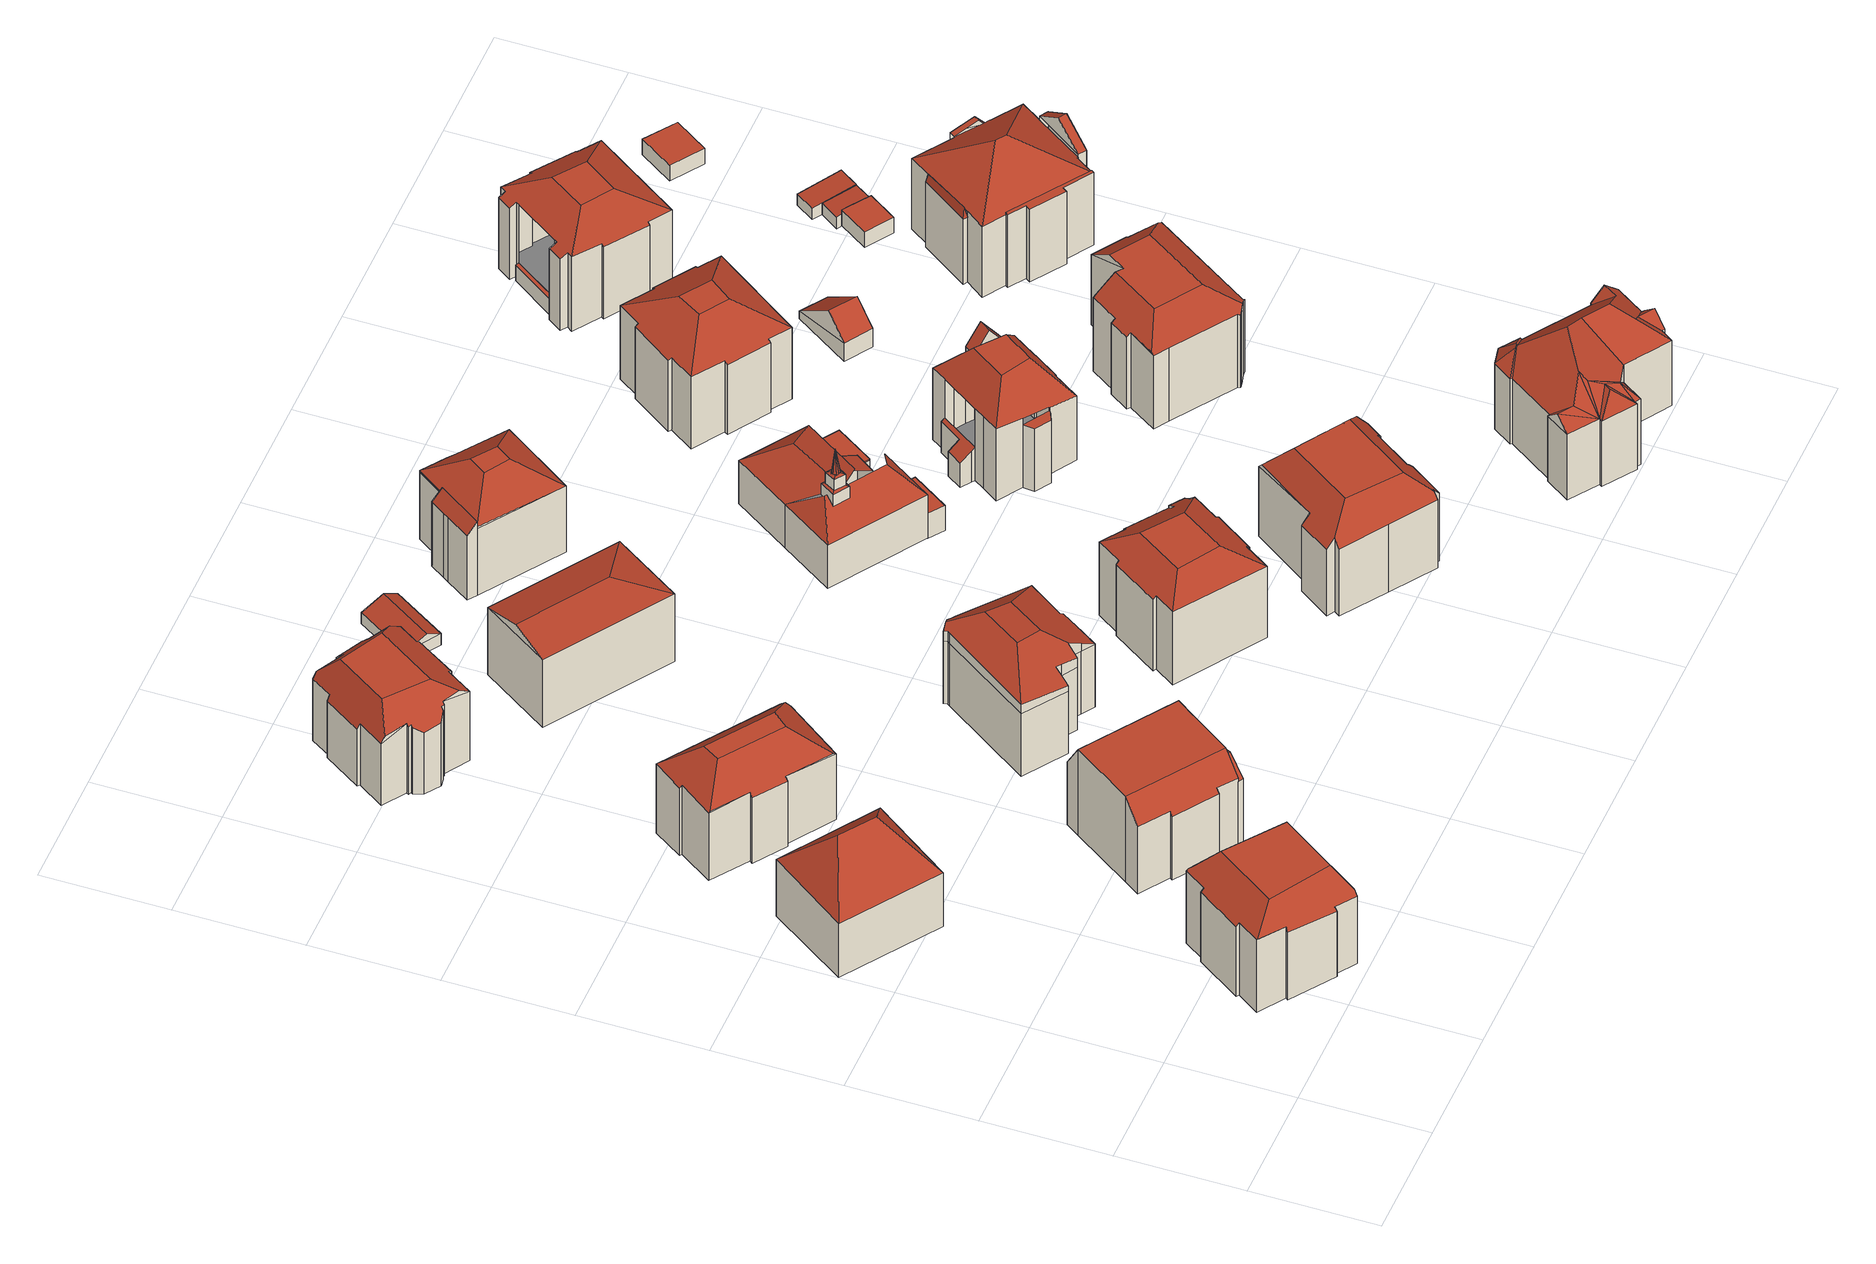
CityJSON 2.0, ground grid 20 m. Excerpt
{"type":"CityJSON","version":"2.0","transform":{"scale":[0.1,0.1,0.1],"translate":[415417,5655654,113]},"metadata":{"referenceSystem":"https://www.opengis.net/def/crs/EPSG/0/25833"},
"CityObjects":{
"building1":{"type":"Building","attributes":{"Dachtyp_tdc":"tdcFreeFormRoof","Gemeindeschluessel":14612000,"Dachneigung":0.185,"QualitaetDacherkennung":48,"Geometrietyp2DReferenz":"3000","measuredHeight":17.49,"function":"31001_9998","roofType":"5000"},"geometry":[{"type":"Solid","lod":"2","boundaries":[[[[0,1,2,3]],[[1,4,5,2]],[[4,6,7,5]],[[6,8,9,7]],[[8,10,11,9]],[[10,12,13,11]],[[12,14,15,13]],[[14,16,17,15]],[[16,18,19,17]],[[18,20,21,19]],[[20,22,23,21]],[[22,24,25,23]],[[24,26,27,25]],[[26,28,29,27]],[[28,30,31,29]],[[30,32,33,31]],[[32,34,35,33]],[[34,0,3,35]],[[20,36,37,38,39,24,22]],[[40,41,34,32,30,28,26,39,38]],[[42,43,10,8,6,4,1,0,41,40]],[[18,16,14,12,43,42,37,36]],[[38,37,42,40]],[[12,10,43]],[[20,18,36]],[[26,24,39]],[[0,34,41]],[[3,2,5,7,9,11,13,15,17,19,21,23,25,27,29,31,33,35]]]],"semantics":{"surfaces":[{"type":"WallSurface"},{"type":"RoofSurface"},{"type":"GroundSurface"}],"values":[[0,0,0,0,0,0,0,0,0,0,0,0,0,0,0,0,0,0,1,1,1,1,1,0,0,0,0,2]]}}]},
"building2":{"type":"Building","attributes":{"Dachtyp_tdc":"tdcHipRoof","Gemeindeschluessel":14612000,"Dachneigung":44.62,"QualitaetDacherkennung":79,"Geometrietyp2DReferenz":"3000","measuredHeight":18.09,"function":"31001_9998","roofType":"3200"},"geometry":[{"type":"Solid","lod":"2","boundaries":[[[[44,45,46,47]],[[45,48,49,46]],[[48,50,51,49]],[[50,44,47,51]],[[48,45,52]],[[44,50,53]],[[45,44,53,52]],[[50,48,52,53]],[[47,46,49,51]]]],"semantics":{"surfaces":[{"type":"WallSurface"},{"type":"RoofSurface"},{"type":"GroundSurface"}],"values":[[0,0,0,0,1,1,1,1,2]]}}]},
"building3":{"type":"Building","attributes":{"Dachtyp_tdc":"tdcFreeFormRoof","Gemeindeschluessel":14612000,"Dachneigung":44.41,"QualitaetDacherkennung":48,"Geometrietyp2DReferenz":"3000","measuredHeight":17.54,"function":"31001_9998","roofType":"5000"},"geometry":[{"type":"Solid","lod":"2","boundaries":[[[[54,55,56,57]],[[55,58,59,56]],[[58,60,61,59]],[[60,62,63,61]],[[62,64,65,63]],[[64,66,67,65]],[[66,68,69,67]],[[68,70,71,69]],[[70,72,73,71]],[[72,74,75,73]],[[74,54,57,75]],[[76,77,62,60,78]],[[64,77,76,79,80,66]],[[81,82,74,72,70,68,80,79]],[[81,78,60,58,55,54,82]],[[79,76,78,81]],[[64,62,77]],[[54,74,82]],[[68,66,80]],[[57,56,59,61,63,65,67,69,71,73,75]]]],"semantics":{"surfaces":[{"type":"WallSurface"},{"type":"RoofSurface"},{"type":"GroundSurface"}],"values":[[0,0,0,0,0,0,0,0,0,0,0,1,1,1,1,1,0,0,0,2]]}}]},
"building4":{"type":"Building","attributes":{"Gemeindeschluessel":14612000,"Geometrietyp2DReferenz":"3000","function":"31001_9998","roofType":"9999"},"children":["building4-1","building4-2"]},
"building4-1":{"type":"BuildingPart","attributes":{"Dachtyp_tdc":"tdcGableRoof","Dachneigung":12.81,"QualitaetDacherkennung":11,"Geometrietyp2DReferenz":"3000","measuredHeight":14.82,"roofType":"3100"},"parents":["building4"],"geometry":[{"type":"MultiSurface","lod":"2","boundaries":[[[83,84,85,86]],[[84,87,88,85]],[[89,83,86,90]],[[91,92,93,94]],[[87,84,93,92,95]],[[83,94,93,84]],[[89,91,94,83]],[[86,85,88,96,90]]],"semantics":{"surfaces":[{"type":"WallSurface"},{"type":"RoofSurface"},{"type":"GroundSurface"}],"values":[0,0,0,1,1,0,0,2]}}]},
"building4-2":{"type":"BuildingPart","attributes":{"Dachtyp_tdc":"tdcCutGableRoof","Dachneigung":0.105,"QualitaetDacherkennung":59,"Geometrietyp2DReferenz":"3000","measuredHeight":16.57,"roofType":"9999"},"parents":["building4"],"geometry":[{"type":"MultiSurface","lod":"2","boundaries":[[[97,98,99,88,87]],[[98,100,101,99]],[[100,102,103,101]],[[102,104,105,103]],[[104,106,107,105]],[[106,108,109,107]],[[108,110,111,109]],[[110,112,113,111]],[[112,114,115,113]],[[114,116,117,115]],[[116,118,119,117]],[[118,120,121,119]],[[120,122,123,121]],[[122,124,125,123]],[[124,126,91,89,90,125]],[[124,122,120,118,116,114,112,110]],[[108,106,104,102,100,98,97,127]],[[110,108,127,126,124]],[[88,99,101,103,105,107,109,111,113,115,117,119,121,123,125,90,96]]],"semantics":{"surfaces":[{"type":"WallSurface"},{"type":"RoofSurface"},{"type":"GroundSurface"}],"values":[0,0,0,0,0,0,0,0,0,0,0,0,0,0,0,1,1,1,2]}}]},
"building5":{"type":"Building","attributes":{"Dachtyp_tdc":"tdcFreeFormRoof","Gemeindeschluessel":14612000,"Dachneigung":34.34,"QualitaetDacherkennung":38,"Geometrietyp2DReferenz":"3000","measuredHeight":16.63,"function":"31001_9998","roofType":"5000"},"geometry":[{"type":"Solid","lod":"2","boundaries":[[[[128,129,130,131]],[[129,132,133,130]],[[132,134,135,133]],[[134,136,137,135]],[[136,138,139,137]],[[140,141,142,143,144,145,146,147,148,149]],[[150,151,152,153,141,140,154,155]],[[156,157,158,159,155,154,160,161,162,163]],[[129,128,164,165,166,161,160,149,148,167,138,136,134,132]],[[160,154,140,149]],[[153,142,141]],[[159,150,155]],[[147,167,148]],[[166,162,161]],[[139,168,169,170,171,172,173,174,175,176,177,178,179,180,181,182,183,184,185,186,187,131,130,133,135,137]],[[138,167,168,139]],[[167,147,169,168]],[[147,146,170,169]],[[146,145,171,170]],[[145,144,172,171]],[[144,143,173,172]],[[151,150,178,177]],[[150,159,179,178]],[[159,158,180,179]],[[158,157,181,180]],[[157,156,182,181]],[[156,163,183,182]],[[163,162,184,183]],[[162,166,185,184]],[[166,165,186,185]],[[165,164,187,186]],[[164,128,131,187]],[[143,142,174,173]],[[142,153,175,174]],[[153,152,176,175]],[[152,151,177,176]]]],"semantics":{"surfaces":[{"type":"WallSurface"},{"type":"RoofSurface"},{"type":"GroundSurface"}],"values":[[0,0,0,0,0,1,1,1,1,1,0,0,0,0,2,0,0,0,0,0,0,0,0,0,0,0,0,0,0,0,0,0,0,0,0,0]]}}]},
"building6":{"type":"Building","attributes":{"Dachtyp_tdc":"tdcFreeFormRoof","Gemeindeschluessel":14612000,"Dachneigung":32.14,"QualitaetDacherkennung":32,"Geometrietyp2DReferenz":"3000","measuredHeight":16.81,"function":"31001_9998","roofType":"5000"},"geometry":[{"type":"Solid","lod":"2","boundaries":[[[[188,189,190,191]],[[189,192,193,190]],[[192,194,195,193]],[[194,196,197,195]],[[196,198,199,197]],[[198,200,201,199]],[[200,202,203,201]],[[202,204,205,203]],[[204,206,207,205]],[[206,208,209,207]],[[208,210,211,209]],[[210,212,213,211]],[[212,214,215,213]],[[214,216,217,215]],[[216,218,219,217]],[[218,220,221,219]],[[220,222,223,221]],[[222,224,225,223]],[[224,226,227,225]],[[226,188,191,227]],[[228,229,230,231,232,233,234,226,235]],[[231,230,236,237,238,239,240,241,242,243]],[[244,245,246,247,248,237,236,249]],[[228,250,251,252,253,244,249,229]],[[230,229,249,236]],[[214,245,244,253,216]],[[216,253,252,218]],[[218,252,251,220]],[[220,251,250,222]],[[222,250,228,235,224]],[[204,238,237,206]],[[206,237,248,208]],[[208,248,247,210]],[[210,247,246,212]],[[212,246,245,214]],[[192,232,231,243,194]],[[194,243,242,196]],[[196,242,241,198]],[[198,241,240,200]],[[200,240,239,202]],[[202,239,238,204]],[[224,235,226]],[[188,234,233,189]],[[226,234,188]],[[189,233,232,192]],[[191,190,193,195,197,199,201,203,205,207,209,211,213,215,217,219,221,223,225,227]]]],"semantics":{"surfaces":[{"type":"WallSurface"},{"type":"RoofSurface"},{"type":"GroundSurface"}],"values":[[0,0,0,0,0,0,0,0,0,0,0,0,0,0,0,0,0,0,0,0,1,1,1,1,1,0,0,0,0,0,0,0,0,0,0,0,0,0,0,0,0,0,0,0,0,2]]}}]},
"building7":{"type":"Building","attributes":{"Dachtyp_tdc":"tdcFreeFormRoof","Gemeindeschluessel":14612000,"Dachneigung":14.7,"QualitaetDacherkennung":10,"Geometrietyp2DReferenz":"3000","measuredHeight":14.79,"function":"31001_9998","roofType":"5000"},"geometry":[{"type":"Solid","lod":"2","boundaries":[[[[254,255,256,257]],[[255,258,259,256]],[[258,260,261,259]],[[260,254,257,261]],[[262,260,258]],[[263,262,258,255]],[[263,255,254]],[[262,263,254,260]],[[257,256,259,261]]]],"semantics":{"surfaces":[{"type":"WallSurface"},{"type":"RoofSurface"},{"type":"GroundSurface"}],"values":[[0,0,0,0,1,1,0,1,2]]}}]},
"building8":{"type":"Building","attributes":{"Dachtyp_tdc":"tdcGableRoof","Gemeindeschluessel":14612000,"Dachneigung":21.9,"QualitaetDacherkennung":14,"Geometrietyp2DReferenz":"3000","measuredHeight":3.6,"function":"31001_9998","roofType":"3100"},"geometry":[{"type":"Solid","lod":"2","boundaries":[[[[264,265,266,267]],[[265,268,269,266]],[[268,270,271,269]],[[270,264,267,271]],[[268,265,272]],[[264,270,273]],[[265,264,273,272]],[[270,268,272,273]],[[267,266,269,271]]]],"semantics":{"surfaces":[{"type":"WallSurface"},{"type":"RoofSurface"},{"type":"GroundSurface"}],"values":[[0,0,0,0,0,0,1,1,2]]}}]},
"building9":{"type":"Building","attributes":{"Dachtyp_tdc":"tdcCutTentRoof","Gemeindeschluessel":14612000,"Dachneigung":32.4,"QualitaetDacherkennung":61,"Geometrietyp2DReferenz":"3000","measuredHeight":16.69,"function":"31001_9998","roofType":"9999"},"geometry":[{"type":"Solid","lod":"2","boundaries":[[[[274,275,276,277]],[[275,278,279,276]],[[278,280,281,279]],[[280,282,283,281]],[[282,284,285,283]],[[284,286,287,285]],[[286,288,289,287]],[[288,290,291,289]],[[290,292,293,291]],[[292,294,295,293]],[[294,296,297,295]],[[296,298,299,297]],[[298,300,301,299]],[[300,302,303,301]],[[302,304,305,303]],[[304,306,307,305]],[[306,308,309,307]],[[308,310,311,309]],[[310,312,313,311]],[[312,274,277,313]],[[296,294,292,290,288,286,314,315]],[[298,296,315,316]],[[308,306,304,302,300,298,316,317]],[[286,284,282,280,278,275,274,312,310,308,317,314]],[[317,316,315,314]],[[277,276,279,281,283,285,287,289,291,293,295,297,299,301,303,305,307,309,311,313]]]],"semantics":{"surfaces":[{"type":"WallSurface"},{"type":"RoofSurface"},{"type":"GroundSurface"}],"values":[[0,0,0,0,0,0,0,0,0,0,0,0,0,0,0,0,0,0,0,0,1,1,1,1,1,2]]}}]},
"building10":{"type":"Building","attributes":{"Gemeindeschluessel":14612000,"Geometrietyp2DReferenz":"3000","function":"31001_9998","roofType":"9999"},"children":["building10-1","building10-2"]},
"building10-1":{"type":"BuildingPart","attributes":{"Dachtyp_tdc":"tdcPolyFlatRoof","Dachneigung":47.57,"QualitaetDacherkennung":26,"Geometrietyp2DReferenz":"3000","measuredHeight":14.2,"roofType":"2100"},"parents":["building10"],"geometry":[{"type":"MultiSurface","lod":"2","boundaries":[[[318,319,320,321,322,323]],[[318,324,325,326,327,319]],[[322,328,329,330,331,323]],[[327,326,329,328,332,333]],[[326,325,330,329]],[[325,324,331,330]],[[324,318,323,331]]],"semantics":{"surfaces":[{"type":"WallSurface"},{"type":"RoofSurface"},{"type":"GroundSurface"}],"values":[0,1,2,0,0,0,0]}}]},
"building10-2":{"type":"BuildingPart","attributes":{"Dachtyp_tdc":"tdcCutTentRoof","Dachneigung":33.46,"QualitaetDacherkennung":56,"Geometrietyp2DReferenz":"3000","measuredHeight":16.58,"roofType":"9999"},"parents":["building10"],"geometry":[{"type":"MultiSurface","lod":"2","boundaries":[[[334,332,328,335]],[[321,336,337,322]],[[336,338,339,337]],[[338,340,341,339]],[[340,342,343,341]],[[342,334,335,343]],[[334,342,344,345]],[[333,334,345,346]],[[347,320,333,346,348]],[[342,349,350,347,348,344]],[[348,346,345,344]],[[336,347,350,338]],[[338,350,349,340]],[[340,349,342]],[[321,320,347,336]],[[334,333,332]],[[335,328,322,337,339,341,343]]],"semantics":{"surfaces":[{"type":"WallSurface"},{"type":"RoofSurface"},{"type":"GroundSurface"}],"values":[0,0,0,0,0,0,1,1,1,1,1,0,0,0,0,0,2]}}]},
"building11":{"type":"Building","attributes":{"Dachtyp_tdc":"tdcFreeFormRoof","Gemeindeschluessel":14612000,"Dachneigung":0.982,"QualitaetDacherkennung":55,"Geometrietyp2DReferenz":"3000","measuredHeight":17.86,"function":"31001_9998","roofType":"5000"},"geometry":[{"type":"Solid","lod":"2","boundaries":[[[[351,352,353,354]],[[352,355,356,353]],[[355,357,358,356]],[[357,359,360,358]],[[359,361,362,360]],[[361,363,364,362]],[[363,365,366,364]],[[365,367,368,366]],[[367,369,370,368]],[[369,371,372,370]],[[371,373,374,372]],[[373,375,376,374]],[[375,377,378,376]],[[377,379,380,378]],[[379,381,382,380]],[[381,383,384,382]],[[383,385,386,384]],[[385,387,388,386]],[[387,389,390,388]],[[389,351,354,390]],[[391,392,393,357,355,352,351]],[[394,365,363,361,359,393,392,395]],[[373,371,369,367,394,395,396,397,383,381,379,377,375]],[[391,351,389,387,385,397,396]],[[396,395,392,391]],[[367,365,394]],[[385,383,397]],[[359,357,393]],[[354,353,356,358,360,362,364,366,368,370,372,374,376,378,380,382,384,386,388,390]]]],"semantics":{"surfaces":[{"type":"WallSurface"},{"type":"RoofSurface"},{"type":"GroundSurface"}],"values":[[0,0,0,0,0,0,0,0,0,0,0,0,0,0,0,0,0,0,0,0,1,1,1,1,1,0,0,0,2]]}}]},
"building12":{"type":"Building","attributes":{"name":"Zionskirche","Gemeindeschluessel":14612000,"QualitaetDacherkennung":100,"Geometrietyp2DReferenz":"3000","function":"31001_3041","roofType":"9999"},"children":["building12-1","building12-2","building12-3","building12-4","building12-5","building12-6","building12-7","building12-8"]},
"building12-1":{"type":"BuildingPart","attributes":{"Dachtyp_tdc":"tdcLeanToRoof","Dachneigung":0,"QualitaetDacherkennung":100,"Geometrietyp2DReferenz":"3000","measuredHeight":4.48,"roofType":"2100"},"parents":["building12"],"geometry":[{"type":"MultiSurface","lod":"2","boundaries":[[[398,399,400,401]],[[399,402,403,400]],[[402,399,398,404,405]],[[406,401,400,403]]],"semantics":{"surfaces":[{"type":"WallSurface"},{"type":"RoofSurface"},{"type":"GroundSurface"}],"values":[0,0,1,2]}}]},
"building12-2":{"type":"BuildingPart","attributes":{"Dachtyp_tdc":"tdcPyramidRoof","Dachneigung":29.82,"QualitaetDacherkennung":100,"Geometrietyp2DReferenz":"3000","measuredHeight":2.53,"roofType":"3500"},"parents":["building12"],"geometry":[{"type":"Solid","lod":"2","boundaries":[[[[407,408,409,410]],[[408,411,412,409]],[[411,413,414,412]],[[413,407,410,414]],[[408,407,415]],[[411,408,415]],[[413,411,415]],[[407,413,415]],[[410,409,412,414]]]],"semantics":{"surfaces":[{"type":"WallSurface"},{"type":"RoofSurface"},{"type":"GroundSurface"}],"values":[[0,0,0,0,1,1,1,1,2]]}}]},
"building12-3":{"type":"BuildingPart","attributes":{"Dachtyp_tdc":"tdcTentRoof","Dachneigung":82.75,"QualitaetDacherkennung":100,"Geometrietyp2DReferenz":"3000","measuredHeight":6.51,"roofType":"4000"},"parents":["building12"],"geometry":[{"type":"Solid","lod":"2","boundaries":[[[[416,417,418,419]],[[417,420,421,418]],[[420,422,423,421]],[[422,424,425,423]],[[424,426,427,425]],[[426,428,429,427]],[[428,430,431,429]],[[430,416,419,431]],[[417,416,432]],[[420,417,432]],[[422,420,432]],[[424,422,432]],[[426,424,432]],[[428,426,432]],[[430,428,432]],[[416,430,432]],[[419,418,421,423,425,427,429,431]]]],"semantics":{"surfaces":[{"type":"WallSurface"},{"type":"RoofSurface"},{"type":"GroundSurface"}],"values":[[0,0,0,0,0,0,0,0,1,1,1,1,1,1,1,1,2]]}}]},
"building12-4":{"type":"BuildingPart","attributes":{"Dachtyp_tdc":"tdcHipAndGableRoof","Dachneigung":32.42,"QualitaetDacherkennung":100,"Geometrietyp2DReferenz":"3000","measuredHeight":12.1,"roofType":"5000"},"parents":["building12"],"geometry":[{"type":"MultiSurface","lod":"2","boundaries":[[[433,434,435,436]],[[434,437,398,401,435]],[[437,434,438]],[[434,433,439,438]],[[440,437,438,439]],[[436,435,401,406,441]]],"semantics":{"surfaces":[{"type":"WallSurface"},{"type":"RoofSurface"},{"type":"GroundSurface"}],"values":[0,0,1,1,1,2]}}]},
"building12-5":{"type":"BuildingPart","attributes":{"Dachtyp_tdc":"tdcPyramidRoof","Dachneigung":22.75,"QualitaetDacherkennung":100,"Geometrietyp2DReferenz":"3000","measuredHeight":2.79,"roofType":"3500"},"parents":["building12"],"geometry":[{"type":"Solid","lod":"2","boundaries":[[[[442,443,444,445]],[[443,446,447,444]],[[446,448,449,447]],[[448,442,445,449]],[[443,442,450]],[[446,443,450]],[[448,446,450]],[[442,448,450]],[[445,444,447,449]]]],"semantics":{"surfaces":[{"type":"WallSurface"},{"type":"RoofSurface"},{"type":"GroundSurface"}],"values":[[0,0,0,0,1,1,1,1,2]]}}]},
"building12-6":{"type":"BuildingPart","attributes":{"Dachtyp_tdc":"tdcHipRoof","Dachneigung":37.04,"QualitaetDacherkennung":100,"Geometrietyp2DReferenz":"3000","measuredHeight":12.14,"roofType":"3200"},"parents":["building12"],"geometry":[{"type":"MultiSurface","lod":"2","boundaries":[[[451,452,453,454,455]],[[452,433,436,453]],[[451,456,457]],[[433,452,458]],[[452,451,457,439,458]],[[436,459,460,454,453]]],"semantics":{"surfaces":[{"type":"WallSurface"},{"type":"RoofSurface"},{"type":"GroundSurface"}],"values":[0,0,1,1,1,2]}}]},
"building12-7":{"type":"BuildingPart","attributes":{"Dachtyp_tdc":"tdcLeanToRoof","Dachneigung":0,"QualitaetDacherkennung":100,"Geometrietyp2DReferenz":"3000","measuredHeight":4.74,"roofType":"2100"},"parents":["building12"],"geometry":[{"type":"MultiSurface","lod":"2","boundaries":[[[461,455,454,462,463]],[[464,465,466,467,460]],[[465,461,463,466]],[[465,464,455,461]],[[463,462,467,466]]],"semantics":{"surfaces":[{"type":"WallSurface"},{"type":"RoofSurface"},{"type":"GroundSurface"}],"values":[0,0,0,1,2]}}]},
"building12-8":{"type":"BuildingPart","attributes":{"Dachtyp_tdc":"tdcGableRoof","Dachneigung":26.57,"QualitaetDacherkennung":100,"Geometrietyp2DReferenz":"3000","measuredHeight":7.96,"roofType":"3100"},"parents":["building12"],"geometry":[{"type":"MultiSurface","lod":"2","boundaries":[[[468,469,470,471,405]],[[468,472,473]],[[469,468,473,474]],[[471,470,441,406]]],"semantics":{"surfaces":[{"type":"WallSurface"},{"type":"RoofSurface"},{"type":"GroundSurface"}],"values":[0,0,1,2]}}]},
"building13":{"type":"Building","attributes":{"name":"Zionskirche","Dachtyp_tdc":"tdcPolyFlatRoof","Gemeindeschluessel":14612000,"Dachneigung":0,"QualitaetDacherkennung":66,"Geometrietyp2DReferenz":"3000","measuredHeight":4.24,"function":"31001_3041","roofType":"1000"},"geometry":[{"type":"Solid","lod":"2","boundaries":[[[[475,476,477,406]],[[476,478,479,477]],[[478,480,481,479]],[[480,482,403,481]],[[482,483,484,403]],[[483,475,406,484]],[[483,482,480,478,476,475]],[[406,477,479,481,403,484]]]],"semantics":{"surfaces":[{"type":"WallSurface"},{"type":"RoofSurface"},{"type":"GroundSurface"}],"values":[[0,0,0,0,0,0,1,2]]}}]},
"building14":{"type":"Building","attributes":{"Gemeindeschluessel":14612000,"Geometrietyp2DReferenz":"3000","function":"31001_9998","roofType":"9999"},"children":["building14-1","building14-2","building14-3","building14-4"]},
"building14-1":{"type":"BuildingPart","attributes":{"Dachtyp_tdc":"tdcCutTentRoof","Dachneigung":53.47,"QualitaetDacherkennung":52,"Geometrietyp2DReferenz":"3000","measuredHeight":18.45,"roofType":"9999"},"parents":["building14"],"geometry":[{"type":"MultiSurface","lod":"2","boundaries":[[[485,486,487,488,489]],[[486,490,491,487]],[[490,492,493,491]],[[492,494,493]],[[495,496,497]],[[495,498,499,496]],[[498,500,501,499]],[[500,502,503,501]],[[502,504,505,503]],[[504,506,507,508,509,505]],[[510,511,512,513,514,515,516,517]],[[486,485,518,519,510,517,520]],[[517,516,521,520]],[[488,487,491,493,496,499,501,503,505,509,522,523,524,525,526,527,528,529]],[[515,522,530]],[[515,514,523,522]],[[514,513,524,523]],[[513,512,525,524]],[[512,511,526,525]],[[511,510,527,526]],[[510,519,528,527]],[[519,518,531,529,528]],[[498,495,492,490,486,520,521]],[[515,532,533,506,504,502,500,498,521,516]]],"semantics":{"surfaces":[{"type":"WallSurface"},{"type":"RoofSurface"},{"type":"GroundSurface"}],"values":[0,0,0,0,0,0,0,0,0,0,1,1,1,2,0,0,0,0,0,0,0,0,1,1]}}]},
"building14-2":{"type":"BuildingPart","attributes":{"Dachtyp_tdc":"tdcPolyFlatRoof","Dachneigung":0,"QualitaetDacherkennung":36,"Geometrietyp2DReferenz":"3000","measuredHeight":12.06,"roofType":"1000"},"parents":["building14"],"geometry":[{"type":"MultiSurface","lod":"2","boundaries":[[[534,489,488,535]],[[531,536,528,529]],[[536,537,538,528]],[[537,534,535,538]],[[537,536,531,489,534]],[[535,488,529,528,538]]],"semantics":{"surfaces":[{"type":"WallSurface"},{"type":"RoofSurface"},{"type":"GroundSurface"}],"values":[0,0,0,0,1,2]}}]},
"building14-3":{"type":"BuildingPart","attributes":{"Dachtyp_tdc":"tdcGableRoof","Dachneigung":54.74,"QualitaetDacherkennung":29,"Geometrietyp2DReferenz":"3000","measuredHeight":15.84,"roofType":"3100"},"parents":["building14"],"geometry":[{"type":"MultiSurface","lod":"2","boundaries":[[[539,540,541,542]],[[540,543,544,541]],[[543,545,546,544]],[[545,530,522,546]],[[508,539,542,509]],[[507,533,547,548,549]],[[547,532,530,545,543,550,548]],[[539,549,548,550,540]],[[540,550,543]],[[508,507,549,539]],[[542,541,544,546,522,509]]],"semantics":{"surfaces":[{"type":"WallSurface"},{"type":"RoofSurface"},{"type":"GroundSurface"}],"values":[0,0,0,0,0,1,1,0,0,0,2]}}]},
"building14-4":{"type":"BuildingPart","attributes":{"Dachtyp_tdc":"tdcPolyFlatRoof","Dachneigung":31.39,"QualitaetDacherkennung":26,"Geometrietyp2DReferenz":"3000","measuredHeight":6.29,"roofType":"2100"},"parents":["building14"],"geometry":[{"type":"MultiSurface","lod":"2","boundaries":[[[494,551,552,493]],[[551,553,554,552]],[[553,555,556,554]],[[555,557,558,556]],[[557,559,560,558]],[[559,497,496,560]],[[497,559,557,555,553,551,494]],[[493,552,554,556,558,560,496]]],"semantics":{"surfaces":[{"type":"WallSurface"},{"type":"RoofSurface"},{"type":"GroundSurface"}],"values":[0,0,0,0,0,0,1,2]}}]},
"building15":{"type":"Building","attributes":{"Dachtyp_tdc":"tdcCutTentRoof","Gemeindeschluessel":14612000,"Dachneigung":29.8,"QualitaetDacherkennung":51,"Geometrietyp2DReferenz":"3000","measuredHeight":17.51,"function":"31001_9998","roofType":"9999"},"geometry":[{"type":"Solid","lod":"2","boundaries":[[[[561,562,563,564]],[[562,565,566,563]],[[565,567,568,566]],[[567,569,570,568]],[[569,571,572,570]],[[571,573,574,572]],[[573,575,576,574]],[[575,577,578,576]],[[577,579,580,578]],[[579,581,582,580]],[[581,583,584,582]],[[583,585,586,584]],[[585,587,588,586]],[[587,589,590,588]],[[589,591,592,590]],[[591,561,564,592]],[[575,573,571,569,567,565,593,594]],[[577,575,594,595]],[[587,585,583,581,579,577,595,596]],[[565,562,561,591,589,587,596,593]],[[596,595,594,593]],[[564,563,566,568,570,572,574,576,578,580,582,584,586,588,590,592]]]],"semantics":{"surfaces":[{"type":"WallSurface"},{"type":"RoofSurface"},{"type":"GroundSurface"}],"values":[[0,0,0,0,0,0,0,0,0,0,0,0,0,0,0,0,1,1,1,1,1,2]]}}]},
"building16":{"type":"Building","attributes":{"Dachtyp_tdc":"tdcFreeFormRoof","Gemeindeschluessel":14612000,"Dachneigung":42.54,"QualitaetDacherkennung":14,"Geometrietyp2DReferenz":"3000","measuredHeight":19.77,"function":"31001_9998","roofType":"5000"},"geometry":[{"type":"Solid","lod":"2","boundaries":[[[[597,598,599,600,601]],[[602,597,601,603]],[[604,602,603,605]],[[604,605,606]],[[597,602,604,606,607]],[[608,609,598,597,607,610]],[[608,610,611]],[[609,608,611,612]],[[613,614,599,598,609,612,615]],[[616,613,615,617]],[[616,617,618]],[[619,620,613,616,618,621]],[[619,621,622]],[[620,619,622,623]],[[624,625,614,613,620,623,626]],[[627,624,626,628]],[[627,628,629]],[[630,631,632,633,634,635,636,637,638,639,640,641,642,643,644,645,646,647,648,649,650,651,652,653,654]],[[629,628,631,630]],[[628,626,632,631]],[[626,623,633,632]],[[623,622,634,633]],[[622,621,635,634]],[[621,618,636,635]],[[618,617,637,636]],[[617,615,638,637]],[[615,612,639,638]],[[612,611,640,639]],[[611,610,641,640]],[[610,607,642,641]],[[607,606,643,642]],[[606,605,644,643]],[[605,603,645,644]],[[603,601,646,645]],[[601,600,647,646]],[[600,655,648,647]],[[655,656,649,648]],[[656,657,650,649]],[[657,658,651,650]],[[658,659,652,651]],[[659,660,653,652]],[[660,661,654,653]],[[661,629,630,654]],[[662,663,661,660]],[[662,660,659]],[[663,662,659,658]],[[625,661,664]],[[624,661,625]],[[627,661,624]],[[661,627,629]],[[665,658,657]],[[665,663,658]],[[664,663,665]],[[663,664,661]],[[665,657,656]],[[664,665,656,655]],[[599,614,625,664,655,600]]]],"semantics":{"surfaces":[{"type":"RoofSurface"},{"type":"WallSurface"},{"type":"GroundSurface"}],"values":[[0,0,0,1,0,0,1,0,0,0,0,0,0,0,0,0,1,2,1,1,1,1,1,1,1,1,1,1,1,1,1,1,1,1,1,1,1,1,1,1,1,1,1,0,0,0,0,0,0,0,0,0,0,0,0,0,0]]}}]},
"building17":{"type":"Building","attributes":{"Dachtyp_tdc":"tdcFreeFormRoof","Gemeindeschluessel":14612000,"Dachneigung":1,"QualitaetDacherkennung":44,"Geometrietyp2DReferenz":"3000","measuredHeight":17.06,"function":"31001_9998","roofType":"5000"},"geometry":[{"type":"Solid","lod":"2","boundaries":[[[[666,667,668,669]],[[667,670,671,668]],[[670,672,673,671]],[[672,674,675,673]],[[674,676,677,675]],[[676,678,679,677]],[[678,680,681,679]],[[680,682,683,681]],[[682,684,685,683]],[[684,686,687,685]],[[686,688,689,687]],[[688,690,691,689]],[[690,692,693,691]],[[692,694,695,693]],[[694,696,697,695]],[[696,698,699,697]],[[698,700,701,699]],[[700,666,669,701]],[[682,680,678,702,703,704]],[[686,684,704,703,705,706,690,688]],[[692,706,705,707,708,700,698,696,694]],[[707,709,674,672,670,667,666,708]],[[705,703,702,676,709,707]],[[692,690,706]],[[684,682,704]],[[676,674,709]],[[666,700,708]],[[678,676,702]],[[669,668,671,673,675,677,679,681,683,685,687,689,691,693,695,697,699,701]]]],"semantics":{"surfaces":[{"type":"WallSurface"},{"type":"RoofSurface"},{"type":"GroundSurface"}],"values":[[0,0,0,0,0,0,0,0,0,0,0,0,0,0,0,0,0,0,1,1,1,1,1,0,0,0,0,0,2]]}}]},
"building18":{"type":"Building","attributes":{"Dachtyp_tdc":"tdcGableRoof","Gemeindeschluessel":14612000,"Dachneigung":38.19,"QualitaetDacherkennung":4,"Geometrietyp2DReferenz":"3000","measuredHeight":6.93,"function":"31001_9998","roofType":"3100"},"geometry":[{"type":"Solid","lod":"2","boundaries":[[[[710,711,712,713]],[[711,714,715,712]],[[714,716,717,715]],[[716,710,713,717]],[[714,711,718]],[[710,716,719]],[[711,710,719,718]],[[716,714,718,719]],[[713,712,715,717]]]],"semantics":{"surfaces":[{"type":"WallSurface"},{"type":"RoofSurface"},{"type":"GroundSurface"}],"values":[[0,0,0,0,0,0,1,1,2]]}}]},
"building19":{"type":"Building","attributes":{"Gemeindeschluessel":14612000,"Geometrietyp2DReferenz":"3000","function":"31001_9998","roofType":"9999"},"children":["building19-1","building19-2"]},
"building19-1":{"type":"BuildingPart","attributes":{"Dachtyp_tdc":"tdcPolyFlatRoof","Dachneigung":0,"QualitaetDacherkennung":0,"Geometrietyp2DReferenz":"3000","measuredHeight":3.07,"roofType":"9999"},"parents":["building19"],"geometry":[{"type":"MultiSurface","lod":"2","boundaries":[[[720,721,722,723]],[[721,720,724,725]],[[722,721,725,726]],[[723,722,726,727]],[[727,726,725,724]],[[727,724,720,723]]],"semantics":{"surfaces":[{"type":"RoofSurface"},{"type":"WallSurface"},{"type":"GroundSurface"},{"type":"ClosureSurface","isClosure":"1","QuelleClosure":"LoD1Solid"}],"values":[0,1,1,1,2,3]}}]},
"building19-2":{"type":"BuildingPart","attributes":{"Dachtyp_tdc":"tdcCutTentRoof","Dachneigung":25.95,"QualitaetDacherkennung":56,"Geometrietyp2DReferenz":"3000","measuredHeight":16.95,"roofType":"9999"},"parents":["building19"],"geometry":[{"type":"MultiSurface","lod":"2","boundaries":[[[728,729,730,731]],[[729,732,733,730]],[[732,734,735,733]],[[734,736,737,735]],[[736,738,739,737]],[[738,740,741,739]],[[740,742,727,741]],[[742,723,727]],[[743,724,720]],[[743,744,745,724]],[[744,746,747,745]],[[746,748,749,747]],[[748,750,751,749]],[[750,752,753,751]],[[752,754,755,753]],[[754,756,757,755]],[[756,758,759,757]],[[758,760,761,759]],[[760,762,763,761]],[[762,764,765,763]],[[764,766,767,765]],[[766,768,769,767]],[[768,728,731,769]],[[752,750,748,746,744,743,742,740,738,736,734,732,770,771]],[[762,760,758,756,754,752,771,772]],[[764,762,772,773]],[[732,729,728,768,766,764,773,770]],[[773,772,771,770]],[[731,730,733,735,737,739,741,727,724,745,747,749,751,753,755,757,759,761,763,765,767,769]]],"semantics":{"surfaces":[{"type":"WallSurface"},{"type":"RoofSurface"},{"type":"GroundSurface"}],"values":[0,0,0,0,0,0,0,0,0,0,0,0,0,0,0,0,0,0,0,0,0,0,0,1,1,1,1,1,2]}}]},
"building20":{"type":"Building","attributes":{"Gemeindeschluessel":14612000,"Geometrietyp2DReferenz":"3000","function":"31001_9998","roofType":"9999"},"children":["building20-1","building20-2","building20-3","building20-4","building20-5"]},
"building20-1":{"type":"BuildingPart","attributes":{"Dachtyp_tdc":"tdcGableRoof","Dachneigung":11.11,"QualitaetDacherkennung":15,"Geometrietyp2DReferenz":"3000","measuredHeight":14.58,"roofType":"3100"},"parents":["building20"],"geometry":[{"type":"MultiSurface","lod":"2","boundaries":[[[774,775,776]],[[775,777,778,776]],[[779,774,776,778,780]],[[781,782,783,784]],[[775,774,783,782]],[[774,779,784,783]]],"semantics":{"surfaces":[{"type":"WallSurface"},{"type":"RoofSurface"},{"type":"GroundSurface"}],"values":[0,1,1,2,0,0]}}]},
"building20-2":{"type":"BuildingPart","attributes":{"Dachtyp_tdc":"tdcHipRoof","Dachneigung":33.19,"QualitaetDacherkennung":57,"Geometrietyp2DReferenz":"3000","measuredHeight":19.18,"roofType":"3200"},"parents":["building20"],"geometry":[{"type":"MultiSurface","lod":"2","boundaries":[[[785,786,787,788]],[[786,789,787]],[[790,791,792]],[[790,793,794,791]],[[793,795,781,794]],[[796,797,798,784,779]],[[797,799,800,798]],[[799,801,802,800]],[[801,803,804,802]],[[805,806,807,808]],[[806,809,810,807]],[[811,785,788,812]],[[809,806,805,803,801,799,813]],[[793,790,786,785,814]],[[799,797,796,780,815,795,793,814,813]],[[785,811,809,813,814]],[[788,787,791,794,781,784,798,800,802,804,808,807,810,812]]],"semantics":{"surfaces":[{"type":"WallSurface"},{"type":"RoofSurface"},{"type":"GroundSurface"}],"values":[0,0,0,0,0,0,0,0,0,0,0,0,1,1,1,1,2]}}]},
"building20-3":{"type":"BuildingPart","attributes":{"Dachtyp_tdc":"tdcPolyFlatRoof","Dachneigung":0,"QualitaetDacherkennung":19,"Geometrietyp2DReferenz":"3000","measuredHeight":13.99,"roofType":"1000"},"parents":["building20"],"geometry":[{"type":"MultiSurface","lod":"2","boundaries":[[[816,817,818,819]],[[817,820,821,818]],[[820,822,811,812,821]],[[823,824,825,810,809]],[[824,826,827,825]],[[826,828,829,827]],[[828,816,819,829]],[[828,826,824,823,822,820,817,816]],[[819,818,821,812,810,825,827,829]]],"semantics":{"surfaces":[{"type":"WallSurface"},{"type":"RoofSurface"},{"type":"GroundSurface"}],"values":[0,0,0,0,0,0,0,1,2]}}]},
"building20-4":{"type":"BuildingPart","attributes":{"Dachtyp_tdc":"tdcFreeFormRoof","Dachneigung":79.92,"QualitaetDacherkennung":29,"Geometrietyp2DReferenz":"3000","measuredHeight":14.26,"roofType":"5000"},"parents":["building20"],"geometry":[{"type":"MultiSurface","lod":"2","boundaries":[[[789,830,831,787]],[[830,832,833,831]],[[832,792,791,833]],[[834,792,832]],[[835,834,832,830]],[[835,830,789]],[[834,835,789,792]],[[787,831,833,791]]],"semantics":{"surfaces":[{"type":"WallSurface"},{"type":"RoofSurface"},{"type":"GroundSurface"}],"values":[0,0,0,1,1,1,1,2]}}]},
"building20-5":{"type":"BuildingPart","attributes":{"Dachtyp_tdc":"tdcGableRoof","Dachneigung":34.62,"QualitaetDacherkennung":44,"Geometrietyp2DReferenz":"3000","measuredHeight":17.59,"roofType":"3100"},"parents":["building20"],"geometry":[{"type":"MultiSurface","lod":"2","boundaries":[[[836,837,838,804,803]],[[837,839,840,838]],[[839,841,805,808,840]],[[839,837,842]],[[836,841,843]],[[837,836,843,842]],[[841,839,842,843]],[[804,838,840,808]]],"semantics":{"surfaces":[{"type":"WallSurface"},{"type":"RoofSurface"},{"type":"GroundSurface"}],"values":[0,0,0,0,0,1,1,2]}}]},
"building21":{"type":"Building","attributes":{"Dachtyp_tdc":"tdcPolyFlatRoof","Gemeindeschluessel":14612000,"Dachneigung":0,"QualitaetDacherkennung":0,"Geometrietyp2DReferenz":"3000","BezugspunktDach":"2000","measuredHeight":3,"function":"31001_9998"},"geometry":[{"type":"MultiSurface","lod":"2","boundaries":[[[844,845,846,847,848]],[[848,847,849,850]],[[847,846,851,849]],[[846,845,852,851]],[[845,844,853,852]],[[844,848,850,853]],[[850,849,851,852,853]]],"semantics":{"surfaces":[{"type":"RoofSurface"},{"type":"WallSurface"},{"type":"GroundSurface"}],"values":[0,1,1,1,1,1,2]}}]},
"building22":{"type":"Building","attributes":{"Dachtyp_tdc":"tdcPolyFlatRoof","Gemeindeschluessel":14612000,"Dachneigung":2.86,"QualitaetDacherkennung":58,"Geometrietyp2DReferenz":"3000","measuredHeight":2.52,"function":"31001_9998","roofType":"2100"},"geometry":[{"type":"Solid","lod":"2","boundaries":[[[[854,855,856,857]],[[855,858,859,856]],[[858,860,861,859]],[[860,862,863,861]],[[862,864,865,863]],[[862,860,858,855,854,864]],[[865,857,856,859,861,863]],[[864,854,857,865]]]],"semantics":{"surfaces":[{"type":"WallSurface"},{"type":"RoofSurface"},{"type":"GroundSurface"}],"values":[[0,0,0,0,0,1,2,0]]}}]},
"building23":{"type":"Building","attributes":{"Dachtyp_tdc":"tdcPolyFlatRoof","Gemeindeschluessel":14612000,"Dachneigung":3.11,"QualitaetDacherkennung":34,"Geometrietyp2DReferenz":"3000","measuredHeight":2.59,"function":"31001_9998","roofType":"2100"},"geometry":[{"type":"Solid","lod":"2","boundaries":[[[[866,867,868,869]],[[867,870,871,868]],[[870,872,856,871]],[[872,854,857,856]],[[854,866,869,857]],[[854,872,870,867,866]],[[869,868,871,856,857]]]],"semantics":{"surfaces":[{"type":"WallSurface"},{"type":"RoofSurface"},{"type":"GroundSurface"}],"values":[[0,0,0,0,0,1,2]]}}]},
"building24":{"type":"Building","attributes":{"Dachtyp_tdc":"tdcPolyFlatRoof","Gemeindeschluessel":14612000,"Dachneigung":0,"QualitaetDacherkennung":0,"Geometrietyp2DReferenz":"3000","BezugspunktDach":"2000","measuredHeight":3,"function":"31001_9998"},"geometry":[{"type":"MultiSurface","lod":"2","boundaries":[[[873,874,875,876]],[[876,875,877,878]],[[875,874,879,877]],[[874,873,880,879]],[[873,876,878,880]],[[878,877,879,880]]],"semantics":{"surfaces":[{"type":"RoofSurface"},{"type":"WallSurface"},{"type":"GroundSurface"}],"values":[0,1,1,1,1,2]}}]}
},
"vertices":[
[139,114,146],[163,149,146],[163,149,7],[139,114,7],[159,152,141],[159,152,7],[207,223,141],[207,223,7],[211,220,146],[211,220,7],[235,255,146],[235,255,7],[295,214,144],[295,214,7],[298,218,136],[298,218,7],[355,180,131],[355,180,7],[352,175,138],[352,175,7],[384,153,128],[384,153,7],[323,64,128],[323,64,7],[315,70,146],[315,70,7],[280,18,136],[280,18,7],[248,39,138],[248,39,7],[246,35,132],[246,35,7],[177,82,138],[177,82,7],[180,86,144],[180,86,7],[381,156,136],[341,146,182],[281,58,182],[284,24,145],[188,114,181],[140,113,147],[254,211,181],[238,253,148],
[148,584,108],[1,684,108],[1,684,5],[148,584,5],[86,809,114],[86,809,5],[234,710,114],[234,710,5],[91,719,186],[145,682,186],
[116,921,138],[152,974,141],[152,974,8],[116,921,8],[149,976,138],[149,976,8],[180,1023,141],[180,1023,8],[354,904,141],[354,904,8],[356,889,140],[356,889,8],[294,798,134],[294,798,8],[222,846,139],[222,846,8],[219,842,134],[219,842,8],[170,876,134],[170,876,8],[174,881,140],[174,881,8],[294,890,183],[355,897,145],[195,958,183],[274,865,183],[289,801,139],[179,931,183],[118,919,140],
[513,340,129],[452,252,129],[452,252,7],[513,340,7],[444,257,129],[444,257,7],[504,346,129],[504,346,7],[504,346,138],[463,285,155],[471,279,155],[513,340,138],[460,281,152],[460,281,7],
[444,257,136],[415,278,136],[415,278,7],[412,273,129],[412,273,7],[346,318,129],[346,318,7],[349,322,135],[349,322,7],[303,353,136],[303,353,7],[320,377,172],[320,377,7],[384,472,173],[384,472,7],[399,494,128],[399,494,7],[444,462,128],[444,462,7],[447,467,120],[447,467,7],[509,424,120],[509,424,7],[507,420,129],[507,420,7],[539,398,128],[539,398,7],[525,376,173],[525,376,7],[504,346,173],[460,281,172],
[180,1340,136],[167,1338,125],[167,1338,4],[180,1340,4],[143,1354,122],[143,1354,4],[138,1369,131],[138,1369,4],[140,1372,134],[140,1372,4],[135,1374,133],[135,1374,4],[193,1498,170],[194,1534,134],[189,1537,123],[168,1504,123],[164,1506,113],[125,1447,113],[129,1444,122],[101,1402,122],[106,1399,133],[139,1416,170],[272,1484,145],[281,1499,126],[244,1523,120],[234,1508,140],[264,1462,170],[301,1465,149],[261,1358,133],[301,1421,133],[297,1424,137],[317,1455,137],[201,1366,170],[214,1329,149],[229,1319,137],[256,1361,137],[183,1344,141],[187,1341,141],[189,1344,145],[137,1378,138],[137,1378,4],[101,1402,4],[129,1444,4],[125,1447,4],[164,1506,4],[168,1504,4],[189,1537,4],[234,1508,4],[244,1523,4],[281,1499,4],[272,1484,4],[317,1455,4],[297,1424,4],[301,1421,4],[261,1358,4],[256,1361,4],[229,1319,4],[189,1344,4],[187,1341,4],[183,1344,4],
[650,566,128],[633,541,128],[633,541,8],[650,566,8],[613,554,128],[613,554,8],[594,567,128],[594,567,8],[581,548,128],[581,548,8],[558,562,128],[558,562,8],[549,568,128],[549,568,8],[536,548,128],[536,548,8],[532,543,128],[532,543,8],[466,588,128],[466,588,8],[563,731,128],[563,731,8],[566,735,128],[566,735,8],[565,741,128],[565,741,8],[570,742,128],[570,742,8],[591,745,128],[591,745,8],[597,741,128],[597,741,8],[602,738,128],[602,738,8],[710,666,128],[710,666,8],[671,607,128],[671,607,8],[675,604,128],[675,604,8],[710,664,131],[628,664,173],[590,606,173],[595,566,157],[613,554,144],[633,541,129],[650,566,129],[671,607,131],[551,626,176],[466,588,147],[532,543,138],[536,548,141],[549,568,151],[558,562,150],[581,548,147],[594,567,157],[579,743,152],[570,742,149],[565,741,147],[566,735,149],[563,731,149],[593,690,176],[710,666,130],[602,738,143],[597,741,144],[591,745,145],
[324,1246,137],[396,1355,137],[396,1355,7],[324,1246,7],[585,1230,137],[585,1230,7],[513,1121,137],[513,1121,7],[495,1211,155],[360,1300,155],
[483,1522,29],[429,1437,29],[429,1437,7],[483,1522,7],[376,1471,28],[376,1471,7],[430,1556,28],[430,1556,7],[408,1450,43],[463,1535,43],
[913,537,142],[910,533,145],[910,533,8],[913,537,8],[915,530,145],[915,530,8],[923,541,136],[923,541,8],[945,525,136],[945,525,8],[938,515,145],[938,515,8],[944,510,144],[944,510,8],[917,469,144],[917,469,8],[921,466,141],[921,466,8],[879,404,141],[879,404,8],[875,407,145],[875,407,8],[848,366,145],[848,366,8],[712,455,149],[712,455,8],[734,488,149],[734,488,8],[729,491,145],[729,491,8],[778,564,145],[778,564,8],[782,562,149],[782,562,8],[808,601,149],[808,601,8],[846,576,148],[846,576,8],[849,580,144],[849,580,8],[880,501,175],[834,431,175],[770,470,175],[819,545,175],
[573,1505,131],[587,1495,149],[587,1495,139],[587,1495,135],[587,1495,7],[573,1505,7],[557,1481,131],[551,1472,131],[526,1435,131],[540,1425,149],[540,1425,7],[526,1435,7],[551,1472,7],[557,1481,7],[540,1425,135],[540,1425,139],
[665,1340,135],[665,1340,7],[618,1540,135],[618,1540,7],[657,1514,135],[657,1514,7],[670,1504,135],[670,1504,7],[743,1454,135],[743,1454,7],[668,1443,173],[651,1418,173],[612,1442,173],[618,1540,139],[631,1470,173],[670,1504,137],[657,1514,138],
[932,297,148],[920,305,133],[920,305,6],[932,297,6],[954,355,133],[954,355,6],[966,347,149],[966,347,6],[1037,450,140],[1037,450,6],[1132,386,143],[1132,386,6],[1135,390,137],[1135,390,6],[1160,372,137],[1160,372,6],[1167,337,144],[1167,337,6],[1150,311,143],[1150,311,6],[1145,314,149],[1145,314,6],[1105,255,149],[1105,255,6],[1108,254,146],[1108,254,6],[1114,250,138],[1114,250,6],[1078,197,138],[1078,197,6],[1072,202,146],[1072,202,6],[1070,203,149],[1070,203,6],[1064,194,138],[1064,194,6],[995,241,136],[995,241,6],[926,288,134],[926,288,6],[976,298,184],[1045,400,184],[1032,444,149],[1164,352,155],[1128,348,183],[1055,241,183],[1068,201,149],
[941,1083,53],[984,1054,53],[984,1054,8],[941,1083,8],[945,994,53],[945,994,8],[901,1023,53],[927,1006,53],[901,1023,8],
[781,985,162],[791,1002,162],[791,1002,142],[781,985,142],[808,991,162],[808,991,142],[797,974,162],[797,974,142],[794,988,167],
[800,991,162],[801,987,162],[801,987,143],[800,991,143],[798,982,162],[798,982,143],[793,982,162],[793,982,143],[789,984,162],[789,984,143],[788,989,162],[788,989,143],[791,993,162],[791,993,143],[796,994,162],[796,994,143],[794,988,209],
[780,1058,91],[840,1149,91],[840,1149,8],[780,1058,8],[941,1083,91],[862,1076,129],[804,981,129],[881,992,91],[881,992,8],
[814,992,140],[798,968,140],[798,968,118],[814,992,118],[774,984,140],[774,984,118],[790,1008,140],[790,1008,118],[794,988,146],
[868,879,91],[724,973,91],[724,973,8],[868,879,8],[868,879,55],[924,964,91],[869,939,129],[779,998,129],[924,964,8],[907,938,8],
[892,862,55],[868,879,7],[892,862,7],[907,938,55],[931,921,55],[931,921,7],[907,938,7],
[927,1006,72],[906,975,72],[906,975,8],[927,1006,8],[901,1023,72],[901,1023,88],[881,992,88],
[901,1023,50],[923,1056,50],[923,1056,8],[939,1081,50],[939,1081,8],[983,1052,50],[983,1052,8],[945,994,50],[929,1004,50],[929,1004,8],
[1010,791,141],[972,816,146],[972,816,8],[1010,791,8],[1010,791,129],[989,841,146],[989,841,8],[1000,858,146],[1000,858,8],[1000,858,71],[1041,919,146],[1041,919,8],[1041,919,71],[1056,942,146],[1056,942,8],[1062,938,145],[1062,938,8],[1085,922,142],[1085,922,8],[1102,911,140],[1102,911,8],[1114,902,139],[1114,902,133],[1114,902,106],[1114,902,8],[1088,740,132],[1118,787,133],[1123,784,125],[1149,823,126],[1145,825,132],[1171,864,132],[1109,853,193],[1077,805,193],[1049,766,137],[1049,765,136],[1030,830,193],[1068,886,193],[1171,864,8],[1145,825,8],[1149,823,8],[1123,784,8],[1118,787,8],[1088,740,8],[1049,765,8],[1049,766,8],[1171,864,106],[1049,766,129],[1155,875,134],[1117,900,138],
[1008,772,129],[1008,772,8],[1049,765,129],[1032,757,129],[1032,757,8],
[1125,919,106],[1170,888,106],[1170,888,8],[1125,919,8],[1182,880,106],[1182,880,8],[1172,866,106],[1172,866,8],[1135,888,167],[1146,905,167],[1125,919,133],[1170,888,127],
[995,861,67],[995,861,8],[979,872,55],[979,872,8],[995,896,55],[995,896,8],[1011,886,67],[1011,886,8],[1036,922,68],[1036,922,8],
[987,1359,146],[992,1356,149],[992,1356,8],[987,1359,8],[1016,1392,150],[1016,1392,8],[1064,1359,151],[1064,1359,8],[1067,1363,148],[1067,1363,8],[1128,1322,148],[1128,1322,8],[1125,1318,151],[1125,1318,8],[1158,1295,151],[1158,1295,8],[1063,1154,146],[1063,1154,8],[1030,1176,146],[1030,1176,8],[1027,1172,142],[1027,1172,8],[965,1213,142],[965,1213,8],[968,1218,145],[968,1218,8],[920,1250,146],[920,1250,8],[946,1289,147],[946,1289,8],[941,1292,144],[941,1292,8],[1030,1310,183],[1077,1278,183],[1050,1242,183],[1006,1271,183],
[1473,53,166],[1466,90,190],[1426,116,190],[1414,49,133],[1484,4,133],[1490,57,155],[1497,24,133],[1514,41,155],[1501,21,133],[1527,61,133],[1523,64,133],[1533,123,155],[1518,100,155],[1553,110,133],[1514,136,133],[1512,133,133],[1373,192,159],[1387,123,205],[1412,200,133],[1377,195,158],[1414,203,133],[1383,224,133],[1369,194,157],[1373,193,159],[1353,218,133],[1332,187,133],[1334,185,133],[1291,77,155],[1332,85,182],[1284,110,133],[1268,92,155],[1281,112,133],[1255,73,133],[1255,73,7],[1281,112,7],[1284,110,7],[1334,185,7],[1332,187,7],[1353,218,7],[1383,224,7],[1414,203,7],[1412,200,7],[1512,133,7],[1514,136,7],[1553,110,7],[1523,64,7],[1527,61,7],[1501,21,7],[1497,24,7],[1484,4,7],[1414,49,7],[1380,41,7],[1381,37,7],[1358,3,7],[1350,8,7],[1347,4,7],[1297,38,7],[1300,42,7],[1380,41,133],[1381,37,133],[1358,3,133],[1350,8,133],[1347,4,133],[1297,38,133],[1300,42,133],[1334,39,161],[1342,50,161],[1330,72,171],[1357,33,155],
[1214,707,151],[1209,711,146],[1209,711,8],[1214,707,8],[1229,742,145],[1229,742,8],[1235,738,150],[1235,738,8],[1264,782,149],[1264,782,8],[1307,753,177],[1307,753,8],[1350,817,143],[1350,817,8],[1400,784,143],[1400,784,8],[1398,780,147],[1398,780,8],[1445,748,143],[1445,748,8],[1336,587,148],[1336,587,8],[1337,584,147],[1337,584,8],[1329,583,151],[1329,583,8],[1312,579,150],[1312,579,8],[1305,578,147],[1305,578,8],[1304,582,149],[1304,582,8],[1207,647,149],[1207,647,8],[1184,662,149],[1184,662,8],[1326,781,176],[1383,743,176],[1439,751,147],[1314,638,178],[1322,581,154],[1245,684,178],[1187,666,152],[1296,761,177],
[1218,1202,22],[1259,1175,22],[1259,1175,8],[1218,1202,8],[1201,1086,43],[1201,1086,8],[1159,1113,43],[1159,1113,8],[1220,1116,78],[1179,1143,78],
[1157,1596,36],[1152,1599,36],[1103,1528,36],[1108,1524,36],[1157,1596,6],[1152,1599,6],[1103,1528,6],[1108,1524,6],
[1123,1457,145],[1126,1461,147],[1126,1461,6],[1123,1457,6],[1084,1490,149],[1084,1490,6],[1090,1498,149],[1090,1498,6],[1080,1505,143],[1080,1505,6],[1095,1527,143],[1095,1527,6],[1105,1520,149],[1105,1520,6],[1108,1524,149],[1157,1596,149],[1160,1601,149],[1160,1601,6],[1151,1607,143],[1151,1607,6],[1166,1629,143],[1166,1629,6],[1175,1623,149],[1175,1623,6],[1181,1632,149],[1181,1632,6],[1225,1602,147],[1225,1602,6],[1227,1606,145],[1227,1606,6],[1291,1562,143],[1291,1562,6],[1289,1559,145],[1289,1559,6],[1323,1536,144],[1323,1536,6],[1227,1394,144],[1227,1394,6],[1192,1417,145],[1192,1417,6],[1189,1413,142],[1189,1413,6],[1160,1505,175],[1199,1563,175],[1247,1528,174],[1210,1474,174],
[1558,1052,130],[1507,1086,147],[1541,1063,155],[1501,1078,147],[1536,1055,155],[1552,1044,130],[1542,1050,145],[1501,1078,9],[1507,1086,9],[1558,1052,9],[1552,1044,9],
[1347,978,145],[1368,1008,145],[1368,1008,9],[1347,978,9],[1368,1008,134],[1418,1085,145],[1418,1085,9],[1418,1085,134],[1441,1119,145],[1441,1119,9],[1501,1078,145],[1552,1044,145],[1552,1043,145],[1552,1043,9],[1598,1012,145],[1598,1012,9],[1575,978,145],[1575,978,9],[1575,979,145],[1575,979,9],[1523,902,146],[1522,903,146],[1522,903,9],[1523,902,9],[1503,874,146],[1503,874,9],[1381,956,145],[1381,956,9],[1477,991,201],[1461,1002,201],[1506,1075,145],
[1399,927,149],[1404,934,149],[1404,934,9],[1399,927,9],[1378,952,149],[1378,952,9],[1381,956,149],[1503,874,149],[1500,870,149],[1500,870,9],[1456,899,149],[1456,899,9],[1451,892,149],[1451,892,9],
[1362,1012,134],[1362,1012,9],[1414,1088,134],[1414,1088,9],[1414,1084,151],[1367,1013,152],
[1575,979,154],[1587,971,154],[1587,971,9],[1535,894,152],[1535,894,9],[1523,902,152],[1562,934,185],[1550,942,185],
[1425,1204,39],[1413,1212,39],[1383,1167,39],[1424,1139,39],[1454,1184,39],[1424,1139,9],[1454,1184,9],[1383,1167,9],[1413,1212,9],[1425,1204,9],
[1425,1246,30],[1473,1213,33],[1473,1213,8],[1425,1246,8],[1454,1184,33],[1454,1184,8],[1425,1204,32],[1425,1204,8],[1413,1212,31],[1413,1212,8],[1405,1217,30],[1405,1217,8],
[1411,1255,29],[1431,1285,29],[1431,1285,8],[1411,1255,8],[1493,1243,34],[1493,1243,8],[1473,1213,34],
[1461,1434,39],[1497,1488,39],[1448,1522,39],[1412,1468,39],[1448,1522,9],[1412,1468,9],[1497,1488,9],[1461,1434,9]
]}
